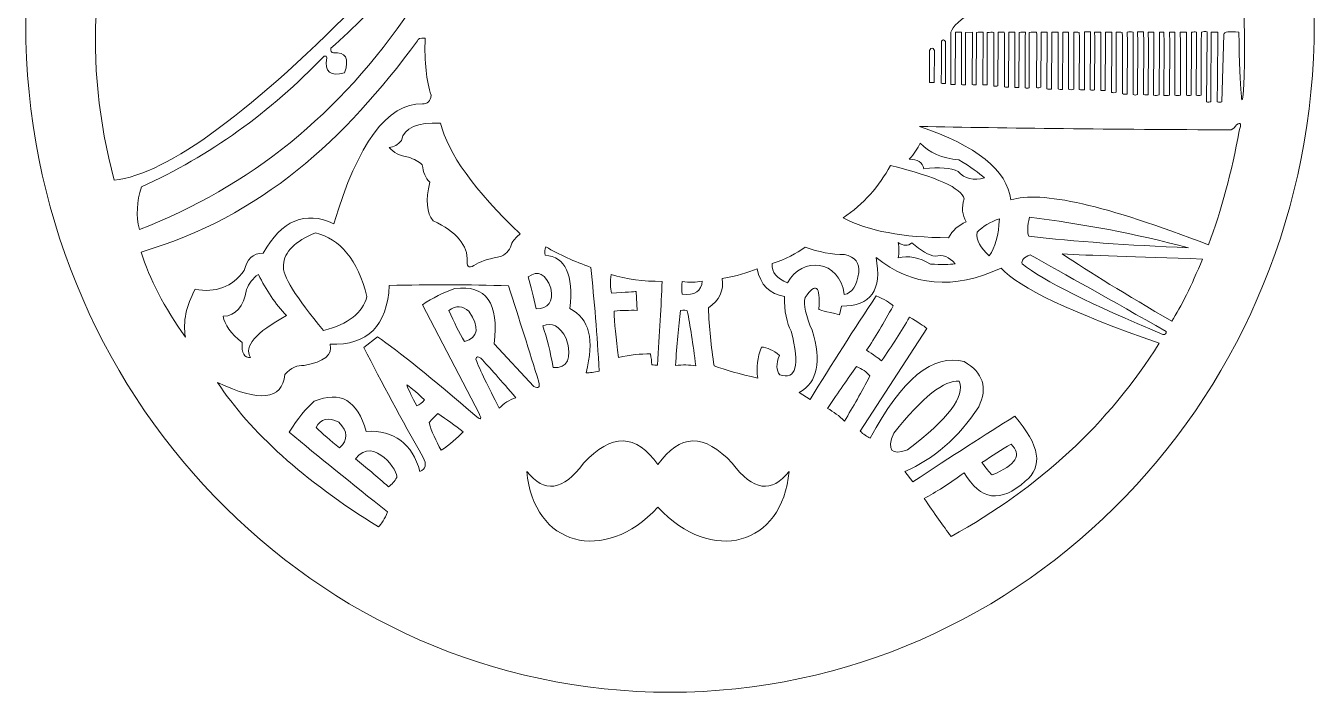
# Model space of a CAD drawing. Header units: centimetres. Extents: x 18.1 to 43.6, y -11.8 to 14.7.
# Drawn here: x 18.1 to 43.62, y -11.81 to 1.4 of the extents above; entities that cross this region are included whole.
import ezdxf

# ---------------------------------------------------------------- set-up
doc = ezdxf.new("R2010")
doc.units = ezdxf.units.CM
doc.header["$MEASUREMENT"] = 0
doc.layers.add('Layer 1', color=7, linetype='Continuous')

msp = doc.modelspace()

# ---------------------------------------------------------------- linework, layer by layer
at = {"layer": 'Layer 1', "color": 250, "lineweight": 20}
msp.add_ellipse((30.85846, 1.4375), major_axis=(0, 13.24924), ratio=0.96330733, dxfattribs=at)
for points, knots in [([(34.29338, 12.22067), (39.86558, 10.11074), (42.50777, 6.07604), (42.21995, 0.11659), (42.21995, 0.11659), (42.18673, -0.34238), (42.15549, 0.04145), (42.12622, 1.26808), (42.12622, 1.26808), (41.93721, 1.29192), (41.83769, 1.27717), (41.82765, 1.22383), (41.82765, 1.22383), (41.82765, 1.22383), (41.79083, -0.11177), (41.79083, -0.11177), (41.79083, -0.11177), (41.76253, -0.12091), (41.73218, -0.12061), (41.69977, -0.11088), (41.69977, -0.11088), (41.69954, -0.10867), (41.70393, 0.3113), (41.71292, 1.14903), (41.71292, 1.14903), (41.71292, 1.14903), (41.71292, 1.14916), (41.71292, 1.14916), (41.71292, 1.14916), (41.71292, 1.14916), (41.71383, 1.27114), (41.71383, 1.27114), (41.71383, 1.27114), (41.68036, 1.27341), (41.63461, 1.27341), (41.57659, 1.27114), (41.57659, 1.27114), (41.57659, 1.27114), (41.57762, 1.17786), (41.57762, 1.17786), (41.57762, 1.17786), (41.57533, 0.27492), (41.57422, -0.15355), (41.57427, -0.10753), (41.57427, -0.10753), (41.54775, -0.11768), (41.51833, -0.1188), (41.486, -0.11088), (41.486, -0.11088), (41.486, -0.11088), (41.50273, 1.20464), (41.50273, 1.20464), (41.50273, 1.20464), (41.50273, 1.20464), (41.50042, 1.27699), (41.50042, 1.27699), (41.50042, 1.27699), (41.46345, 1.28306), (41.42495, 1.28138), (41.38494, 1.27197), (41.38494, 1.27197), (41.38494, 1.27197), (41.38395, 1.05795), (41.38395, 1.05795), (41.38395, 1.05795), (41.38395, 1.05795), (41.3806, 0.02027), (41.3806, 0.02027), (41.3806, 0.02027), (41.34824, 0.01196), (41.31574, 0.01168), (41.2831, 0.01942), (41.2831, 0.01942), (41.2831, 0.01942), (41.28645, 1.0571), (41.28645, 1.0571), (41.28645, 1.0571), (41.28645, 1.0571), (41.28618, 1.27197), (41.28618, 1.27197), (41.28618, 1.27197), (41.26048, 1.27739), (41.22812, 1.27627), (41.18911, 1.26862), (41.18911, 1.26862), (41.18911, 1.26862), (41.18949, 1.05667), (41.18949, 1.05667), (41.18949, 1.05667), (41.18949, 1.05667), (41.18614, 0.01899), (41.18614, 0.01899), (41.18614, 0.01899), (41.1521, 0.01196), (41.11984, 0.0121), (41.08935, 0.01941), (41.08935, 0.01941), (41.08935, 0.01941), (41.0927, 1.0571), (41.0927, 1.0571), (41.0927, 1.0571), (41.0927, 1.0571), (41.09035, 1.26695), (41.09035, 1.26695), (41.09035, 1.26695), (41.05133, 1.27036), (41.01005, 1.27147), (40.9665, 1.2703), (40.9665, 1.2703), (40.9665, 1.2703), (40.97398, 1.06212), (40.97398, 1.06212), (40.97398, 1.06212), (40.97398, 1.06212), (40.97063, 0.02444), (40.97063, 0.02444), (40.97063, 0.02444), (40.93415, 0.01114), (40.89703, 0.00919), (40.85929, 0.01858), (40.85929, 0.01858), (40.85929, 0.01858), (40.86264, 1.05627), (40.86264, 1.05627), (40.86264, 1.05627), (40.86264, 1.05627), (40.85938, 1.27197), (40.85938, 1.27197), (40.85938, 1.27197), (40.82923, 1.27295), (40.79464, 1.27183), (40.75562, 1.26862), (40.75562, 1.26862), (40.75562, 1.26862), (40.75808, 1.05711), (40.75808, 1.05711), (40.75808, 1.05711), (40.75808, 1.05711), (40.75473, 0.01942), (40.75473, 0.01942), (40.75473, 0.01942), (40.71631, 0.01033), (40.67921, 0.00977), (40.64342, 0.01775), (40.64342, 0.01775), (40.64342, 0.01775), (40.64677, 1.05544), (40.64677, 1.05544), (40.64677, 1.05544), (40.64677, 1.05544), (40.64348, 1.26862), (40.64348, 1.26862), (40.64348, 1.26862), (40.61668, 1.27136), (40.58655, 1.2708), (40.5531, 1.26695), (40.5531, 1.26695), (40.5531, 1.26695), (40.55468, 1.06379), (40.55468, 1.06379), (40.55468, 1.06379), (40.55468, 1.06379), (40.55133, 0.02611), (40.55133, 0.02611), (40.55133, 0.02611), (40.5143, 0.01423), (40.4769, 0.012), (40.43915, 0.01942), (40.43915, 0.01942), (40.43915, 0.01942), (40.44249, 1.0571), (40.44249, 1.0571), (40.44249, 1.0571), (40.44249, 1.0571), (40.44263, 1.26946), (40.44263, 1.26946), (40.44263, 1.26946), (40.41083, 1.27307), (40.37456, 1.27279), (40.33384, 1.26862), (40.33384, 1.26862), (40.33384, 1.26862), (40.33713, 1.06799), (40.33713, 1.06799), (40.33713, 1.06799), (40.33713, 1.06799), (40.33378, 0.0303), (40.33378, 0.0303), (40.33378, 0.0303), (40.30308, 0.02454), (40.27239, 0.0251), (40.2417, 0.03198), (40.2417, 0.03198), (40.2417, 0.03198), (40.24504, 1.06966), (40.24504, 1.06966), (40.24504, 1.06966), (40.24504, 1.06966), (40.24136, 1.27365), (40.24136, 1.27365), (40.24136, 1.27365), (40.24136, 1.27365), (40.12253, 1.27365), (40.12253, 1.27365), (40.12253, 1.27365), (40.12253, 1.27365), (40.12375, 1.07217), (40.12375, 1.07217), (40.12375, 1.07217), (40.12375, 1.07217), (40.1204, 0.03448), (40.1204, 0.03448), (40.1204, 0.03448), (40.08698, 0.01911), (40.05738, 0.02023), (40.03161, 0.03784), (40.03161, 0.03784), (40.03161, 0.03784), (40.03496, 1.07552), (40.03496, 1.07552), (40.03496, 1.07552), (40.03496, 1.07552), (40.0313, 1.26947), (40.0313, 1.26947), (40.0313, 1.26947), (39.99618, 1.27617), (39.95796, 1.27617), (39.91666, 1.26947), (39.91666, 1.26947), (39.91666, 1.26947), (39.92036, 1.07886), (39.92036, 1.07886), (39.92036, 1.07886), (39.92036, 1.07886), (39.91701, 0.04118), (39.91701, 0.04118), (39.91701, 0.04118), (39.87652, 0.03615), (39.84433, 0.0396), (39.82043, 0.05152), (39.82043, 0.05152), (39.82043, 0.05152), (39.82043, 1.18963), (39.82043, 1.18963), (39.82043, 1.18963), (39.82043, 1.18963), (39.81957, 1.26654), (39.81957, 1.26654), (39.81957, 1.26654), (39.77894, 1.27263), (39.73933, 1.27431), (39.70074, 1.27156), (39.70074, 1.27156), (39.70074, 1.27156), (39.69819, 1.11653), (39.69819, 1.11653), (39.69819, 1.11653), (39.69819, 1.11653), (39.69484, 0.07884), (39.69484, 0.07884), (39.69484, 0.07884), (39.66977, 0.06956), (39.64034, 0.06817), (39.60655, 0.07465), (39.60655, 0.07465), (39.60655, 0.07465), (39.6099, 1.11234), (39.6099, 1.11234), (39.6099, 1.11234), (39.6099, 1.11234), (39.61035, 1.26822), (39.61035, 1.26822), (39.61035, 1.26822), (39.56181, 1.27046), (39.51969, 1.27046), (39.48399, 1.26822), (39.48399, 1.26822), (39.48371, 1.25204), (39.48425, 1.21375), (39.48561, 1.15335), (39.48561, 1.15335), (39.48561, 1.15335), (39.48227, 0.11567), (39.48227, 0.11567), (39.48227, 0.11567), (39.45188, 0.11121), (39.42163, 0.11163), (39.3915, 0.11692), (39.3915, 0.11692), (39.3915, 0.11692), (39.39485, 1.1546), (39.39485, 1.1546), (39.39485, 1.1546), (39.39485, 1.1546), (39.39109, 1.26989), (39.39109, 1.26989), (39.39109, 1.26989), (39.34982, 1.27295), (39.30937, 1.27323), (39.26975, 1.27073), (39.26975, 1.27073), (39.26975, 1.27073), (39.27287, 1.16234), (39.27287, 1.16234), (39.27287, 1.16234), (39.27287, 1.16234), (39.26953, 0.12466), (39.26953, 0.12466), (39.26953, 0.12466), (39.24109, 0.11721), (39.21314, 0.11728), (39.18567, 0.12487), (39.18567, 0.12487), (39.18567, 0.12487), (39.18902, 1.16256), (39.18902, 1.16256), (39.18902, 1.16256), (39.18902, 1.16256), (39.1869, 1.27575), (39.1869, 1.27575), (39.1869, 1.27575), (39.15229, 1.27652), (39.11436, 1.27568), (39.07309, 1.27324), (39.07309, 1.27324), (39.07309, 1.27324), (39.07185, 1.16758), (39.07185, 1.16758), (39.07185, 1.16758), (39.07185, 1.16758), (39.06851, 0.12989), (39.06851, 0.12989), (39.06851, 0.12989), (39.03167, 0.12459), (38.99789, 0.12602), (38.96717, 0.13417), (38.96717, 0.13417), (38.96717, 0.13417), (38.97052, 1.17186), (38.97052, 1.17186), (38.97052, 1.17186), (38.97052, 1.17186), (38.96764, 1.26613), (38.96764, 1.26613), (38.96764, 1.26613), (38.92695, 1.27012), (38.89125, 1.27152), (38.86052, 1.27031), (38.86052, 1.27031), (38.86052, 1.27031), (38.86127, 1.17594), (38.86127, 1.17594), (38.86127, 1.17594), (38.86127, 1.17594), (38.85792, 0.13825), (38.85792, 0.13825), (38.85792, 0.13825), (38.82421, 0.12422), (38.7892, 0.12478), (38.75289, 0.13993), (38.75289, 0.13993), (38.75289, 0.13993), (38.75624, 1.17762), (38.75624, 1.17762), (38.75624, 1.17762), (38.75624, 1.17762), (38.75592, 1.27115), (38.75592, 1.27115), (38.75592, 1.27115), (38.7163, 1.27256), (38.67836, 1.27228), (38.64211, 1.27031), (38.64211, 1.27031), (38.64211, 1.27031), (38.64058, 1.17427), (38.64058, 1.17427), (38.64058, 1.17427), (38.64058, 1.17427), (38.63724, 0.13658), (38.63724, 0.13658), (38.63724, 0.13658), (38.59893, 0.13075), (38.5683, 0.13354), (38.54536, 0.14496), (38.54536, 0.14496), (38.54536, 0.14496), (38.54871, 1.18264), (38.54871, 1.18264), (38.54871, 1.18264), (38.54944, 1.20986), (38.54876, 1.23909), (38.54669, 1.27032), (38.54669, 1.27032), (38.51238, 1.27132), (38.47096, 1.27146), (38.42242, 1.27074), (38.42242, 1.27074), (38.41984, 1.24873), (38.41947, 1.21769), (38.4213, 1.17761), (38.4213, 1.17761), (38.4213, 1.17761), (38.41796, 0.13993), (38.41796, 0.13993), (38.41796, 0.13993), (38.38172, 0.13616), (38.35107, 0.13783), (38.32602, 0.14496), (38.32602, 0.14496), (38.32602, 0.14496), (38.32936, 1.18264), (38.32936, 1.18264), (38.32936, 1.18264), (38.33022, 1.21069), (38.33013, 1.23894), (38.32911, 1.26739), (38.32911, 1.26739), (38.29344, 1.27247), (38.25384, 1.27303), (38.21027, 1.26906), (38.21027, 1.26906), (38.20903, 1.254), (38.20917, 1.23635), (38.2107, 1.21612), (38.2107, 1.21612), (38.2107, 1.21612), (38.20735, 0.17843), (38.20735, 0.17843), (38.20735, 0.17843), (38.17764, 0.1671), (38.14755, 0.16442), (38.11709, 0.17041), (38.11709, 0.17041), (38.11709, 0.17041), (38.12378, 1.23487), (38.12378, 1.23487), (38.12378, 1.23487), (38.12279, 1.24818), (38.12205, 1.25957), (38.12155, 1.26906), (38.12155, 1.26906), (38.07746, 1.27205), (38.02753, 1.27121), (37.97176, 1.26655), (37.97176, 1.26655), (37.97092, 1.24867), (37.9719, 1.22767), (37.97468, 1.20358), (37.97468, 1.20358), (37.97468, 1.20358), (37.97134, 0.16589), (37.97134, 0.16589), (37.97134, 0.16589), (37.94467, 0.16054), (37.91873, 0.1597), (37.8935, 0.16338), (37.8935, 0.16338), (37.8935, 0.16338), (37.89685, 1.20107), (37.89685, 1.20107), (37.89685, 1.20107), (37.90002, 1.22347), (37.90184, 1.24558), (37.90229, 1.26739), (37.90229, 1.26739), (37.861, 1.26878), (37.81804, 1.2685), (37.77341, 1.26655), (37.77341, 1.26655), (37.77403, 1.25261), (37.7747, 1.23399), (37.77544, 1.21069), (37.77544, 1.21069), (37.77544, 1.21069), (37.77209, 0.173), (37.77209, 0.173), (37.77209, 0.173), (37.74373, 0.17056), (37.71614, 0.1707), (37.68932, 0.17342), (37.68932, 0.17342), (37.68932, 0.17342), (37.69266, 1.21111), (37.69266, 1.21111), (37.69266, 1.21111), (37.6934, 1.23654), (37.69158, 1.25586), (37.68721, 1.26906), (37.68721, 1.26906), (37.65039, 1.27018), (37.61133, 1.27018), (37.57005, 1.26906), (37.57005, 1.26906), (37.57027, 1.25567), (37.57, 1.23858), (37.56924, 1.2178), (37.56924, 1.2178), (37.56924, 1.2178), (37.56589, 0.18011), (37.56589, 0.18011), (37.56589, 0.18011), (37.53963, 0.17729), (37.51272, 0.17841), (37.48513, 0.18347), (37.48513, 0.18347), (37.48513, 0.18347), (37.48847, 1.22115), (37.48847, 1.22115), (37.48847, 1.22115), (37.48881, 1.23727), (37.48559, 1.25296), (37.47882, 1.26823), (37.47882, 1.26823), (37.4459, 1.26958), (37.40601, 1.2693), (37.35915, 1.26739), (37.35915, 1.26739), (37.35915, 1.26739), (37.35796, 1.24082), (37.35796, 1.24082), (37.35796, 1.24082), (37.35796, 1.24082), (37.35461, 0.20313), (37.35461, 0.20313), (37.35461, 0.20313), (37.3277, 0.19565), (37.2998, 0.19468), (37.27089, 0.2002), (37.27089, 0.2002), (37.27089, 0.2002), (37.27424, 1.23789), (37.27424, 1.23789), (37.27424, 1.23789), (37.27424, 1.23789), (37.27463, 1.26404), (37.27463, 1.26404), (37.27463, 1.26404), (37.23782, 1.26871), (37.19373, 1.2685), (37.14237, 1.26341), (37.14237, 1.26341), (37.14237, 1.26341), (37.13902, 0.22572), (37.13902, 0.22572), (37.13902, 0.22572), (37.11117, 0.22455), (37.08372, 0.22566), (37.05669, 0.22907), (37.05669, 0.22907), (37.05669, 0.22907), (37.06004, 1.26675), (37.06004, 1.26675), (37.06004, 1.26675), (37.01899, 1.26996), (36.97574, 1.26982), (36.93028, 1.26634), (36.93028, 1.26634), (36.93028, 1.26634), (36.92693, 0.22865), (36.92693, 0.22865), (36.92693, 0.22865), (36.89874, 0.22649), (36.87168, 0.22746), (36.84575, 0.23158), (36.84575, 0.23158), (36.84575, 0.23158), (36.84909, 1.26927), (36.84909, 1.26927), (36.84909, 1.26927), (36.84909, 1.26927), (36.71523, 1.26467), (36.71523, 1.26467), (36.71523, 1.26467), (36.71523, 1.26467), (36.71189, 0.22924), (36.71189, 0.22924), (36.71189, 0.22924), (36.69016, 0.22723), (36.66392, 0.22731), (36.63316, 0.22949), (36.63316, 0.22949), (36.63316, 0.22949), (36.6365, 1.26718), (36.6365, 1.26718), (36.6365, 1.26718), (36.6365, 1.26718), (36.51439, 1.27136), (36.51439, 1.27136), (36.51439, 1.27136), (36.51439, 1.27136), (36.51104, 0.23368), (36.51104, 0.23368), (36.51104, 0.23368), (36.48545, 0.22966), (36.45645, 0.2291), (36.42401, 0.23201), (36.42401, 0.23201), (36.42401, 0.23201), (36.42402, 1.2697), (36.42402, 1.2697), (36.42402, 1.2697), (36.47579, 1.48137), (37.07553, 1.86632), (38.22323, 2.42456), (38.22323, 2.42456), (38.31432, 2.59984), (38.46495, 2.75661), (38.67512, 2.89487), (38.67512, 2.89487), (39.02844, 2.78956), (39.294, 2.78287), (39.4718, 2.87479), (39.4718, 2.87479), (39.7541, 2.19249), (40.25174, 2.09876), (40.96473, 2.59361), (40.96473, 2.59361), (41.24172, 2.78427), (41.19151, 3.73604), (40.81409, 5.44893), (40.81409, 5.44893), (40.57122, 5.88458), (39.45505, 5.04643), (39.40485, 4.88991), (39.40485, 4.88991), (39.45048, 4.36156), (38.51852, 3.60462), (37.87175, 4.34765), (37.87175, 4.34765), (37.80303, 4.53152), (37.39688, 4.68996), (36.65331, 4.82298), (36.65331, 4.82298), (36.19742, 4.82823), (36.02782, 4.97328), (36.1445, 5.25813), (36.1445, 5.25813), (36.34219, 5.40658), (36.456, 5.56948), (36.48594, 5.74685), (36.48594, 5.74685), (36.50941, 5.91967), (36.08095, 6.04464), (35.20055, 6.12175), (35.20055, 6.12175), (35.05895, 6.09686), (35.1616, 5.84469), (35.5085, 5.36525), (35.5085, 5.36525), (35.69842, 4.93466), (35.3012, 4.83424), (34.31684, 5.06399), (34.31684, 5.06399), (34.22864, 5.15971), (34.1059, 5.26236), (33.94863, 5.37194), (33.94863, 5.37194), (33.92876, 5.53706), (33.93099, 5.75352), (33.95532, 6.02134), (33.95532, 6.02134), (33.94894, 6.19921), (34.03597, 6.24049), (34.21642, 6.1452), (34.21642, 6.1452), (34.34316, 6.13889), (34.36325, 6.40668), (34.27667, 6.94856), (34.27667, 6.94856), (34.26906, 7.21897), (34.45651, 7.44659), (34.83902, 7.63143), (34.83902, 7.63143), (34.97246, 7.77293), (34.86311, 8.12775), (34.51098, 8.69589), (34.51098, 8.69589), (34.41714, 8.87615), (34.41268, 9.0212), (34.49759, 9.13105), (34.49759, 9.13105), (34.68532, 9.11238), (34.74335, 9.16148), (34.67165, 9.27834), (34.67165, 9.27834), (34.50463, 10.18209), (34.36515, 10.76564), (34.25322, 11.02901), (34.25322, 11.02901), (34.20418, 11.13815), (34.17294, 11.25196), (34.15949, 11.37044), (34.15949, 11.37044), (34.39436, 11.68239), (34.43899, 11.9658), (34.29338, 12.22067)], [0, 0, 0, 0, 0.00571429, 0.00571429, 0.00571429, 0.00571429, 0.01142857, 0.01142857, 0.01142857, 0.01142857, 0.01714286, 0.01714286, 0.01714286, 0.01714286, 0.02285714, 0.02285714, 0.02285714, 0.02285714, 0.02857143, 0.02857143, 0.02857143, 0.02857143, 0.03428571, 0.03428571, 0.03428571, 0.03428571, 0.04, 0.04, 0.04, 0.04, 0.04571429, 0.04571429, 0.04571429, 0.04571429, 0.05142857, 0.05142857, 0.05142857, 0.05142857, 0.05714286, 0.05714286, 0.05714286, 0.05714286, 0.06285714, 0.06285714, 0.06285714, 0.06285714, 0.06857143, 0.06857143, 0.06857143, 0.06857143, 0.07428571, 0.07428571, 0.07428571, 0.07428571, 0.08, 0.08, 0.08, 0.08, 0.08571429, 0.08571429, 0.08571429, 0.08571429, 0.09142857, 0.09142857, 0.09142857, 0.09142857, 0.09714286, 0.09714286, 0.09714286, 0.09714286, 0.10285714, 0.10285714, 0.10285714, 0.10285714, 0.10857143, 0.10857143, 0.10857143, 0.10857143, 0.11428571, 0.11428571, 0.11428571, 0.11428571, 0.12, 0.12, 0.12, 0.12, 0.12571429, 0.12571429, 0.12571429, 0.12571429, 0.13142857, 0.13142857, 0.13142857, 0.13142857, 0.13714286, 0.13714286, 0.13714286, 0.13714286, 0.14285714, 0.14285714, 0.14285714, 0.14285714, 0.14857143, 0.14857143, 0.14857143, 0.14857143, 0.15428571, 0.15428571, 0.15428571, 0.15428571, 0.16, 0.16, 0.16, 0.16, 0.16571429, 0.16571429, 0.16571429, 0.16571429, 0.17142857, 0.17142857, 0.17142857, 0.17142857, 0.17714286, 0.17714286, 0.17714286, 0.17714286, 0.18285714, 0.18285714, 0.18285714, 0.18285714, 0.18857143, 0.18857143, 0.18857143, 0.18857143, 0.19428571, 0.19428571, 0.19428571, 0.19428571, 0.2, 0.2, 0.2, 0.2, 0.20571429, 0.20571429, 0.20571429, 0.20571429, 0.21142857, 0.21142857, 0.21142857, 0.21142857, 0.21714286, 0.21714286, 0.21714286, 0.21714286, 0.22285714, 0.22285714, 0.22285714, 0.22285714, 0.22857143, 0.22857143, 0.22857143, 0.22857143, 0.23428571, 0.23428571, 0.23428571, 0.23428571, 0.24, 0.24, 0.24, 0.24, 0.24571429, 0.24571429, 0.24571429, 0.24571429, 0.25142857, 0.25142857, 0.25142857, 0.25142857, 0.25714286, 0.25714286, 0.25714286, 0.25714286, 0.26285714, 0.26285714, 0.26285714, 0.26285714, 0.26857143, 0.26857143, 0.26857143, 0.26857143, 0.27428571, 0.27428571, 0.27428571, 0.27428571, 0.28, 0.28, 0.28, 0.28, 0.28571429, 0.28571429, 0.28571429, 0.28571429, 0.29142857, 0.29142857, 0.29142857, 0.29142857, 0.29714286, 0.29714286, 0.29714286, 0.29714286, 0.30285714, 0.30285714, 0.30285714, 0.30285714, 0.30857143, 0.30857143, 0.30857143, 0.30857143, 0.31428571, 0.31428571, 0.31428571, 0.31428571, 0.32, 0.32, 0.32, 0.32, 0.32571429, 0.32571429, 0.32571429, 0.32571429, 0.33142857, 0.33142857, 0.33142857, 0.33142857, 0.33714286, 0.33714286, 0.33714286, 0.33714286, 0.34285714, 0.34285714, 0.34285714, 0.34285714, 0.34857143, 0.34857143, 0.34857143, 0.34857143, 0.35428571, 0.35428571, 0.35428571, 0.35428571, 0.36, 0.36, 0.36, 0.36, 0.36571429, 0.36571429, 0.36571429, 0.36571429, 0.37142857, 0.37142857, 0.37142857, 0.37142857, 0.37714286, 0.37714286, 0.37714286, 0.37714286, 0.38285714, 0.38285714, 0.38285714, 0.38285714, 0.38857143, 0.38857143, 0.38857143, 0.38857143, 0.39428571, 0.39428571, 0.39428571, 0.39428571, 0.4, 0.4, 0.4, 0.4, 0.40571429, 0.40571429, 0.40571429, 0.40571429, 0.41142857, 0.41142857, 0.41142857, 0.41142857, 0.41714286, 0.41714286, 0.41714286, 0.41714286, 0.42285714, 0.42285714, 0.42285714, 0.42285714, 0.42857143, 0.42857143, 0.42857143, 0.42857143, 0.43428571, 0.43428571, 0.43428571, 0.43428571, 0.44, 0.44, 0.44, 0.44, 0.44571429, 0.44571429, 0.44571429, 0.44571429, 0.45142857, 0.45142857, 0.45142857, 0.45142857, 0.45714286, 0.45714286, 0.45714286, 0.45714286, 0.46285714, 0.46285714, 0.46285714, 0.46285714, 0.46857143, 0.46857143, 0.46857143, 0.46857143, 0.47428571, 0.47428571, 0.47428571, 0.47428571, 0.48, 0.48, 0.48, 0.48, 0.48571429, 0.48571429, 0.48571429, 0.48571429, 0.49142857, 0.49142857, 0.49142857, 0.49142857, 0.49714286, 0.49714286, 0.49714286, 0.49714286, 0.50285714, 0.50285714, 0.50285714, 0.50285714, 0.50857143, 0.50857143, 0.50857143, 0.50857143, 0.51428571, 0.51428571, 0.51428571, 0.51428571, 0.52, 0.52, 0.52, 0.52, 0.52571429, 0.52571429, 0.52571429, 0.52571429, 0.53142857, 0.53142857, 0.53142857, 0.53142857, 0.53714286, 0.53714286, 0.53714286, 0.53714286, 0.54285714, 0.54285714, 0.54285714, 0.54285714, 0.54857143, 0.54857143, 0.54857143, 0.54857143, 0.55428571, 0.55428571, 0.55428571, 0.55428571, 0.56, 0.56, 0.56, 0.56, 0.56571429, 0.56571429, 0.56571429, 0.56571429, 0.57142857, 0.57142857, 0.57142857, 0.57142857, 0.57714286, 0.57714286, 0.57714286, 0.57714286, 0.58285714, 0.58285714, 0.58285714, 0.58285714, 0.58857143, 0.58857143, 0.58857143, 0.58857143, 0.59428571, 0.59428571, 0.59428571, 0.59428571, 0.6, 0.6, 0.6, 0.6, 0.60571429, 0.60571429, 0.60571429, 0.60571429, 0.61142857, 0.61142857, 0.61142857, 0.61142857, 0.61714286, 0.61714286, 0.61714286, 0.61714286, 0.62285714, 0.62285714, 0.62285714, 0.62285714, 0.62857143, 0.62857143, 0.62857143, 0.62857143, 0.63428571, 0.63428571, 0.63428571, 0.63428571, 0.64, 0.64, 0.64, 0.64, 0.64571429, 0.64571429, 0.64571429, 0.64571429, 0.65142857, 0.65142857, 0.65142857, 0.65142857, 0.65714286, 0.65714286, 0.65714286, 0.65714286, 0.66285714, 0.66285714, 0.66285714, 0.66285714, 0.66857143, 0.66857143, 0.66857143, 0.66857143, 0.67428571, 0.67428571, 0.67428571, 0.67428571, 0.68, 0.68, 0.68, 0.68, 0.68571429, 0.68571429, 0.68571429, 0.68571429, 0.69142857, 0.69142857, 0.69142857, 0.69142857, 0.69714286, 0.69714286, 0.69714286, 0.69714286, 0.70285714, 0.70285714, 0.70285714, 0.70285714, 0.70857143, 0.70857143, 0.70857143, 0.70857143, 0.71428571, 0.71428571, 0.71428571, 0.71428571, 0.72, 0.72, 0.72, 0.72, 0.72571429, 0.72571429, 0.72571429, 0.72571429, 0.73142857, 0.73142857, 0.73142857, 0.73142857, 0.73714286, 0.73714286, 0.73714286, 0.73714286, 0.74285714, 0.74285714, 0.74285714, 0.74285714, 0.74857143, 0.74857143, 0.74857143, 0.74857143, 0.75428571, 0.75428571, 0.75428571, 0.75428571, 0.76, 0.76, 0.76, 0.76, 0.76571429, 0.76571429, 0.76571429, 0.76571429, 0.77142857, 0.77142857, 0.77142857, 0.77142857, 0.77714286, 0.77714286, 0.77714286, 0.77714286, 0.78285714, 0.78285714, 0.78285714, 0.78285714, 0.78857143, 0.78857143, 0.78857143, 0.78857143, 0.79428571, 0.79428571, 0.79428571, 0.79428571, 0.8, 0.8, 0.8, 0.8, 0.80571429, 0.80571429, 0.80571429, 0.80571429, 0.81142857, 0.81142857, 0.81142857, 0.81142857, 0.81714286, 0.81714286, 0.81714286, 0.81714286, 0.82285714, 0.82285714, 0.82285714, 0.82285714, 0.82857143, 0.82857143, 0.82857143, 0.82857143, 0.83428571, 0.83428571, 0.83428571, 0.83428571, 0.84, 0.84, 0.84, 0.84, 0.84571429, 0.84571429, 0.84571429, 0.84571429, 0.85142857, 0.85142857, 0.85142857, 0.85142857, 0.85714286, 0.85714286, 0.85714286, 0.85714286, 0.86285714, 0.86285714, 0.86285714, 0.86285714, 0.86857143, 0.86857143, 0.86857143, 0.86857143, 0.87428571, 0.87428571, 0.87428571, 0.87428571, 0.88, 0.88, 0.88, 0.88, 0.88571429, 0.88571429, 0.88571429, 0.88571429, 0.89142857, 0.89142857, 0.89142857, 0.89142857, 0.89714286, 0.89714286, 0.89714286, 0.89714286, 0.90285714, 0.90285714, 0.90285714, 0.90285714, 0.90857143, 0.90857143, 0.90857143, 0.90857143, 0.91428571, 0.91428571, 0.91428571, 0.91428571, 0.92, 0.92, 0.92, 0.92, 0.92571429, 0.92571429, 0.92571429, 0.92571429, 0.93142857, 0.93142857, 0.93142857, 0.93142857, 0.93714286, 0.93714286, 0.93714286, 0.93714286, 0.94285714, 0.94285714, 0.94285714, 0.94285714, 0.94857143, 0.94857143, 0.94857143, 0.94857143, 0.95428571, 0.95428571, 0.95428571, 0.95428571, 0.96, 0.96, 0.96, 0.96, 0.96571429, 0.96571429, 0.96571429, 0.96571429, 0.97142857, 0.97142857, 0.97142857, 0.97142857, 0.97714286, 0.97714286, 0.97714286, 0.97714286, 0.98285714, 0.98285714, 0.98285714, 0.98285714, 0.98857143, 0.98857143, 0.98857143, 0.98857143, 1, 1, 1, 1]), ([(24.62352, 2.31705), (24.62352, 2.31705), (24.88127, 2.04257), (24.88127, 2.04257), (24.88127, 2.04257), (22.59456, -0.30063), (20.91641, -1.53692), (19.84682, -1.66632), (19.84682, -1.66632), (19.22437, 0.6628), (19.38505, 2.97471), (20.32885, 5.26943), (20.32885, 5.26943), (21.00842, 4.35852), (21.9044, 3.46589), (23.01678, 2.59154), (23.01678, 2.59154), (23.45526, 2.0816), (23.99084, 1.9901), (24.62352, 2.31705)], [0, 0, 0, 0, 0.16666667, 0.16666667, 0.16666667, 0.16666667, 0.33333333, 0.33333333, 0.33333333, 0.33333333, 0.5, 0.5, 0.5, 0.5, 0.66666667, 0.66666667, 0.66666667, 0.66666667, 1, 1, 1, 1]), ([(26.03025, 2.1271), (26.03025, 2.1271), (25.7156, 1.71203), (25.7156, 1.71203), (25.7156, 1.71203), (24.3271, -0.34729), (22.53738, -1.79782), (20.34642, -2.63955), (20.34642, -2.63955), (20.28013, -2.37018), (20.29352, -2.089), (20.38659, -1.79602), (20.38659, -1.79602), (21.7347, -1.18376), (22.94142, -0.31958), (24.00677, 0.79651), (24.00677, 0.79651), (24.03832, 0.80154), (24.05618, 0.78927), (24.06033, 0.75969), (24.06033, 0.75969), (24.01025, 0.48347), (24.12741, 0.38528), (24.41181, 0.46513), (24.41181, 0.46513), (24.50784, 0.7515), (24.43364, 0.88261), (24.1892, 0.85845), (24.1892, 0.85845), (24.14698, 0.8613), (24.13136, 0.89254), (24.14234, 0.95218), (24.14234, 0.95218), (24.59815, 1.3579), (25.03666, 1.80199), (25.45785, 2.28443), (25.45785, 2.28443), (25.45382, 1.96721), (25.57879, 1.86568), (25.83276, 1.97982), (25.83276, 1.97982), (26.00492, 2.2414), (25.92124, 2.38199), (25.5817, 2.40159), (25.5817, 2.40159), (25.71506, 2.53824), (25.89359, 2.6342), (26.11729, 2.68946), (26.11729, 2.68946), (26.05605, 2.51355), (26.02704, 2.3261), (26.03025, 2.1271)], [0, 0, 0, 0, 0.07142857, 0.07142857, 0.07142857, 0.07142857, 0.14285714, 0.14285714, 0.14285714, 0.14285714, 0.21428571, 0.21428571, 0.21428571, 0.21428571, 0.28571429, 0.28571429, 0.28571429, 0.28571429, 0.35714286, 0.35714286, 0.35714286, 0.35714286, 0.42857143, 0.42857143, 0.42857143, 0.42857143, 0.5, 0.5, 0.5, 0.5, 0.57142857, 0.57142857, 0.57142857, 0.57142857, 0.64285714, 0.64285714, 0.64285714, 0.64285714, 0.71428571, 0.71428571, 0.71428571, 0.71428571, 0.78571429, 0.78571429, 0.78571429, 0.78571429, 0.85714286, 0.85714286, 0.85714286, 0.85714286, 1, 1, 1, 1]), ([(25.85285, 1.09612), (25.85919, 1.14195), (25.91052, 1.15981), (26.00683, 1.14968), (26.00683, 1.14968), (25.99217, 0.6769), (26.03234, 0.29977), (26.12734, 0.01827), (26.12734, 0.01827), (26.11132, -0.0987), (26.0533, -0.15449), (25.95328, -0.1491), (25.95328, -0.1491), (25.26015, -0.13622), (24.67548, -0.92844), (24.19926, -2.52573), (24.19926, -2.52573), (23.63055, -2.26286), (23.16415, -2.45701), (22.80006, -3.10817), (22.80006, -3.10817), (22.5942, -3.11225), (22.46923, -3.22829), (22.42515, -3.4563), (22.42515, -3.4563), (22.18037, -3.78089), (21.85568, -3.90362), (21.45106, -3.82451), (21.45106, -3.82451), (21.27216, -4.15367), (21.20744, -4.47056), (21.25692, -4.77517), (21.25692, -4.77517), (20.8383, -4.1814), (20.54596, -3.61904), (20.37991, -3.08809), (20.37991, -3.08809), (22.76564, -2.38817), (24.41932, -0.85617), (25.85285, 1.09612)], [0, 0, 0, 0, 0.09090909, 0.09090909, 0.09090909, 0.09090909, 0.18181818, 0.18181818, 0.18181818, 0.18181818, 0.27272727, 0.27272727, 0.27272727, 0.27272727, 0.36363636, 0.36363636, 0.36363636, 0.36363636, 0.45454545, 0.45454545, 0.45454545, 0.45454545, 0.54545455, 0.54545455, 0.54545455, 0.54545455, 0.63636364, 0.63636364, 0.63636364, 0.63636364, 0.72727273, 0.72727273, 0.72727273, 0.72727273, 0.81818182, 0.81818182, 0.81818182, 0.81818182, 1, 1, 1, 1]), ([(36.31369, 1.08536), (36.31369, 1.08536), (36.31704, 0.25186), (36.31704, 0.25186), (36.31704, 0.25186), (36.28495, 0.2482), (36.25705, 0.25043), (36.23336, 0.25855), (36.23336, 0.25855), (36.23329, 0.26079), (36.2344, 0.5375), (36.23671, 1.0887), (36.23671, 1.0887), (36.26139, 1.12549), (36.28706, 1.12438), (36.31369, 1.08536)], [0, 0, 0, 0, 0.2, 0.2, 0.2, 0.2, 0.4, 0.4, 0.4, 0.4, 0.6, 0.6, 0.6, 0.6, 1, 1, 1, 1]), ([(36.09779, 0.90794), (36.09779, 0.90794), (36.09444, 0.27529), (36.09444, 0.27529), (36.09444, 0.27529), (36.09444, 0.27529), (35.99904, 0.27362), (35.99904, 0.27362), (35.99904, 0.27362), (35.99904, 0.27362), (35.99904, 0.90794), (35.99904, 0.90794), (35.99904, 0.90794), (36.03442, 0.97044), (36.06734, 0.97044), (36.09779, 0.90794)], [0, 0, 0, 0, 0.2, 0.2, 0.2, 0.2, 0.4, 0.4, 0.4, 0.4, 0.6, 0.6, 0.6, 0.6, 1, 1, 1, 1]), ([(26.30976, -0.53404), (26.4611, -1.13351), (26.98776, -1.86547), (27.88972, -2.72992), (27.88972, -2.72992), (27.83211, -2.77193), (27.77744, -2.83163), (27.7257, -2.909), (27.7257, -2.909), (27.69684, -3.02877), (27.62766, -3.11635), (27.51816, -3.17177), (27.51816, -3.17177), (27.31361, -3.2093), (27.14625, -3.26063), (27.01606, -3.32575), (27.01606, -3.32575), (26.89478, -3.41821), (26.83675, -3.40036), (26.84199, -3.27219), (26.84199, -3.27219), (26.8568, -2.9546), (26.63141, -2.68681), (26.16582, -2.46882), (26.16582, -2.46882), (26.03532, -2.31354), (26.013, -2.05914), (26.09888, -1.70562), (26.09888, -1.70562), (26.01706, -1.62054), (25.96796, -1.5045), (25.95159, -1.3575), (25.95159, -1.3575), (25.88123, -1.29397), (25.78973, -1.24487), (25.67711, -1.21021), (25.67711, -1.21021), (25.50418, -1.17902), (25.37698, -1.1143), (25.29551, -1.01606), (25.29551, -1.01606), (25.38997, -1.00638), (25.47031, -0.95952), (25.53652, -0.87548), (25.53652, -0.87548), (25.59579, -0.62337), (25.85354, -0.50956), (26.30976, -0.53404)], [0, 0, 0, 0, 0.07692308, 0.07692308, 0.07692308, 0.07692308, 0.15384615, 0.15384615, 0.15384615, 0.15384615, 0.23076923, 0.23076923, 0.23076923, 0.23076923, 0.30769231, 0.30769231, 0.30769231, 0.30769231, 0.38461538, 0.38461538, 0.38461538, 0.38461538, 0.46153846, 0.46153846, 0.46153846, 0.46153846, 0.53846154, 0.53846154, 0.53846154, 0.53846154, 0.61538462, 0.61538462, 0.61538462, 0.61538462, 0.69230769, 0.69230769, 0.69230769, 0.69230769, 0.76923077, 0.76923077, 0.76923077, 0.76923077, 0.84615385, 0.84615385, 0.84615385, 0.84615385, 1, 1, 1, 1]), ([(35.80032, -0.5988), (37.54979, -0.63347), (39.60731, -0.65578), (41.97287, -0.66574), (41.97287, -0.66574), (42.02004, -0.64194), (42.05686, -0.60847), (42.08333, -0.56532), (42.08333, -0.56532), (42.16733, -0.5095), (42.18407, -0.54855), (42.13355, -0.68248), (42.13355, -0.68248), (41.98711, -1.50407), (41.78515, -2.25835), (41.52767, -2.9453), (41.52767, -2.9453), (39.50171, -2.15961), (38.19624, -1.86281), (37.61125, -2.0549), (37.61125, -2.0549), (37.53813, -1.46588), (36.93448, -0.98051), (35.80032, -0.5988)], [0, 0, 0, 0, 0.14285714, 0.14285714, 0.14285714, 0.14285714, 0.28571429, 0.28571429, 0.28571429, 0.28571429, 0.42857143, 0.42857143, 0.42857143, 0.42857143, 0.57142857, 0.57142857, 0.57142857, 0.57142857, 0.71428571, 0.71428571, 0.71428571, 0.71428571, 1, 1, 1, 1]), ([(35.81708, -0.92686), (35.98988, -1.12248), (36.24539, -1.23294), (36.58363, -1.25825), (36.58363, -1.25825), (36.81438, -1.40044), (36.98398, -1.52095), (37.09243, -1.61977), (37.09243, -1.61977), (36.8695, -1.68117), (36.69433, -1.63765), (36.56689, -1.48922), (36.56689, -1.48922), (36.42342, -1.41896), (36.1958, -1.40111), (35.88403, -1.43567), (35.88403, -1.43567), (35.85787, -1.30986), (35.76303, -1.24738), (35.5995, -1.24821), (35.5995, -1.24821), (35.69447, -1.14193), (35.767, -1.03482), (35.81708, -0.92686)], [0, 0, 0, 0, 0.14285714, 0.14285714, 0.14285714, 0.14285714, 0.28571429, 0.28571429, 0.28571429, 0.28571429, 0.42857143, 0.42857143, 0.42857143, 0.42857143, 0.57142857, 0.57142857, 0.57142857, 0.57142857, 0.71428571, 0.71428571, 0.71428571, 0.71428571, 1, 1, 1, 1]), ([(34.28733, -2.40977), (34.69263, -2.13672), (35.00505, -1.79082), (35.2246, -1.37208), (35.2246, -1.37208), (36.15004, -1.59976), (36.63653, -1.82069), (36.68405, -2.03486), (36.68405, -2.03486), (36.63399, -2.2033), (36.64738, -2.35505), (36.72422, -2.49011), (36.72422, -2.49011), (36.57231, -2.55497), (36.45627, -2.65985), (36.37609, -2.80476), (36.37609, -2.80476), (35.47446, -2.80145), (34.7782, -2.66979), (34.28733, -2.40977)], [0, 0, 0, 0, 0.16666667, 0.16666667, 0.16666667, 0.16666667, 0.33333333, 0.33333333, 0.33333333, 0.33333333, 0.5, 0.5, 0.5, 0.5, 0.66666667, 0.66666667, 0.66666667, 0.66666667, 1, 1, 1, 1]), ([(36.9418, -2.69428), (37.05663, -2.57971), (37.20391, -2.49044), (37.38365, -2.42649), (37.38365, -2.42649), (37.37005, -2.75449), (37.3031, -2.99996), (37.18281, -3.16291), (37.18281, -3.16291), (37.00359, -3.00689), (36.92325, -2.85068), (36.9418, -2.69428)], [0, 0, 0, 0, 0.25, 0.25, 0.25, 0.25, 0.5, 0.5, 0.5, 0.5, 1, 1, 1, 1]), ([(37.97948, -2.39972), (39.02177, -2.5245), (40.07284, -2.72534), (41.1327, -3.00224), (41.1327, -3.00224), (39.93067, -2.95472), (38.87513, -2.87885), (37.96609, -2.77462), (37.96609, -2.77462), (37.9353, -2.69458), (37.93976, -2.56961), (37.97948, -2.39972)], [0, 0, 0, 0, 0.25, 0.25, 0.25, 0.25, 0.5, 0.5, 0.5, 0.5, 1, 1, 1, 1]), ([(24.85365, -3.96844), (24.77399, -4.29095), (24.48807, -4.51551), (23.99589, -4.6421), (23.99589, -4.6421), (23.44343, -3.98507), (23.17787, -3.55214), (23.19922, -3.34332), (23.19922, -3.34332), (23.21723, -3.08342), (23.42839, -2.87226), (23.8327, -2.70983), (23.8327, -2.70983), (24.32662, -2.81971), (24.66693, -3.23924), (24.85365, -3.96844)], [0, 0, 0, 0, 0.2, 0.2, 0.2, 0.2, 0.4, 0.4, 0.4, 0.4, 0.6, 0.6, 0.6, 0.6, 1, 1, 1, 1]), ([(29.28805, -3.39183), (29.35954, -4.04717), (29.41533, -4.73227), (29.45542, -5.44711), (29.45542, -5.44711), (29.35903, -5.47096), (29.272, -5.48156), (29.19433, -5.47892), (29.19433, -5.47892), (29.37013, -4.83207), (29.26301, -4.40807), (28.87298, -4.20691), (28.87298, -4.20691), (28.95103, -3.53361), (28.78924, -3.18157), (28.38761, -3.15081), (28.38761, -3.15081), (28.3753, -3.09342), (28.37864, -3.03764), (28.39765, -2.98345), (28.39765, -2.98345), (28.6683, -3.13941), (28.9651, -3.27554), (29.28805, -3.39183)], [0, 0, 0, 0, 0.14285714, 0.14285714, 0.14285714, 0.14285714, 0.28571429, 0.28571429, 0.28571429, 0.28571429, 0.42857143, 0.42857143, 0.42857143, 0.42857143, 0.57142857, 0.57142857, 0.57142857, 0.57142857, 0.71428571, 0.71428571, 0.71428571, 0.71428571, 1, 1, 1, 1]), ([(32.88144, -3.3169), (33.14985, -3.22822), (33.36743, -3.11887), (33.53417, -2.98886), (33.53417, -2.98886), (33.80438, -3.08825), (34.06548, -3.13734), (34.31746, -3.13615), (34.31746, -3.13615), (34.52712, -3.18895), (34.62085, -3.30722), (34.59864, -3.49097), (34.59864, -3.49097), (34.56433, -3.75407), (34.46837, -3.90024), (34.31076, -3.92947), (34.31076, -3.92947), (34.21839, -3.2306), (33.47192, -3.16366), (33.18605, -3.6985), (33.18605, -3.6985), (32.97379, -3.6156), (32.87226, -3.4884), (32.88144, -3.3169)], [0, 0, 0, 0, 0.14285714, 0.14285714, 0.14285714, 0.14285714, 0.28571429, 0.28571429, 0.28571429, 0.28571429, 0.42857143, 0.42857143, 0.42857143, 0.42857143, 0.57142857, 0.57142857, 0.57142857, 0.57142857, 0.71428571, 0.71428571, 0.71428571, 0.71428571, 1, 1, 1, 1]), ([(35.38201, -2.89848), (35.48703, -2.97137), (35.57579, -2.97305), (35.6483, -2.90355), (35.6483, -2.90355), (35.83393, -3.06375), (35.98852, -3.15294), (36.11207, -3.17113), (36.11207, -3.17113), (36.25986, -3.13185), (36.392, -3.1813), (36.5085, -3.31949), (36.5085, -3.31949), (36.39489, -3.3352), (36.23228, -3.33783), (36.02067, -3.32738), (36.02067, -3.32738), (35.7915, -3.19406), (35.57796, -3.15221), (35.38007, -3.20183), (35.38007, -3.20183), (35.39555, -3.11011), (35.3962, -3.00899), (35.38201, -2.89848)], [0, 0, 0, 0, 0.14285714, 0.14285714, 0.14285714, 0.14285714, 0.28571429, 0.28571429, 0.28571429, 0.28571429, 0.42857143, 0.42857143, 0.42857143, 0.42857143, 0.57142857, 0.57142857, 0.57142857, 0.57142857, 0.71428571, 0.71428571, 0.71428571, 0.71428571, 1, 1, 1, 1]), ([(37.41711, -3.40725), (37.77448, -3.79748), (38.81886, -4.29289), (40.55024, -4.89348), (40.55024, -4.89348), (39.54789, -6.49129), (38.17324, -7.76775), (36.42629, -8.72287), (36.42629, -8.72287), (36.27271, -8.52269), (36.09531, -8.27164), (35.89407, -7.96972), (35.89407, -7.96972), (36.12376, -7.8506), (36.38709, -7.681), (36.68405, -7.46092), (36.68405, -7.46092), (37.00898, -8.01295), (37.4129, -8.06874), (37.89579, -7.62829), (37.89579, -7.62829), (38.25739, -7.34458), (38.18821, -6.91612), (37.68826, -6.34289), (37.68826, -6.34289), (37.11418, -6.70006), (36.44136, -7.13299), (35.66979, -7.64167), (35.66979, -7.64167), (35.66979, -7.64167), (35.50912, -7.43414), (35.50912, -7.43414), (35.50912, -7.43414), (36.0822, -7.19751), (36.57091, -6.77128), (36.97526, -6.15544), (36.97526, -6.15544), (37.15827, -5.77795), (37.06231, -5.47892), (36.68739, -5.25835), (36.68739, -5.25835), (36.06826, -5.09621), (35.44788, -5.60166), (34.82625, -6.7747), (34.82625, -6.7747), (34.7576, -6.74486), (34.69065, -6.69911), (34.62541, -6.63746), (34.62541, -6.63746), (34.62541, -6.63746), (35.94761, -4.60226), (35.94761, -4.60226), (35.94761, -4.60226), (35.88535, -4.55174), (35.77043, -4.47699), (35.60284, -4.37799), (35.60284, -4.37799), (35.44436, -4.65449), (35.25913, -4.94348), (35.04717, -5.24496), (35.04717, -5.24496), (34.98306, -5.18754), (34.88487, -5.11724), (34.7526, -5.03407), (34.7526, -5.03407), (34.9208, -4.78642), (35.09598, -4.49297), (35.27814, -4.15371), (35.27814, -4.15371), (35.21487, -4.09093), (35.10329, -4.02399), (34.9434, -3.95287), (34.9434, -3.95287), (34.50297, -4.62122), (34.0667, -5.30631), (33.63458, -6.00816), (33.63458, -6.00816), (33.63458, -6.00816), (33.42035, -5.87091), (33.42035, -5.87091), (33.42035, -5.87091), (33.7831, -5.66541), (33.8679, -5.2548), (33.67475, -4.63908), (33.67475, -4.63908), (33.54967, -4.34937), (33.50281, -4.13291), (33.53416, -3.98969), (33.53416, -3.98969), (33.74711, -3.67489), (33.83861, -3.75076), (33.80864, -4.21731), (33.80864, -4.21731), (33.80769, -4.23117), (33.94381, -4.26911), (34.21702, -4.33112), (34.21702, -4.33112), (34.21702, -4.33112), (34.25719, -4.15706), (34.25719, -4.15706), (34.25719, -4.15706), (34.8371, -4.16348), (35.06472, -3.84213), (34.94006, -3.19301), (34.94006, -3.19301), (35.65329, -3.76986), (36.47897, -3.84127), (37.41711, -3.40725)], [0, 0, 0, 0, 0.03571429, 0.03571429, 0.03571429, 0.03571429, 0.07142857, 0.07142857, 0.07142857, 0.07142857, 0.10714286, 0.10714286, 0.10714286, 0.10714286, 0.14285714, 0.14285714, 0.14285714, 0.14285714, 0.17857143, 0.17857143, 0.17857143, 0.17857143, 0.21428571, 0.21428571, 0.21428571, 0.21428571, 0.25, 0.25, 0.25, 0.25, 0.28571429, 0.28571429, 0.28571429, 0.28571429, 0.32142857, 0.32142857, 0.32142857, 0.32142857, 0.35714286, 0.35714286, 0.35714286, 0.35714286, 0.39285714, 0.39285714, 0.39285714, 0.39285714, 0.42857143, 0.42857143, 0.42857143, 0.42857143, 0.46428571, 0.46428571, 0.46428571, 0.46428571, 0.5, 0.5, 0.5, 0.5, 0.53571429, 0.53571429, 0.53571429, 0.53571429, 0.57142857, 0.57142857, 0.57142857, 0.57142857, 0.60714286, 0.60714286, 0.60714286, 0.60714286, 0.64285714, 0.64285714, 0.64285714, 0.64285714, 0.67857143, 0.67857143, 0.67857143, 0.67857143, 0.71428571, 0.71428571, 0.71428571, 0.71428571, 0.75, 0.75, 0.75, 0.75, 0.78571429, 0.78571429, 0.78571429, 0.78571429, 0.82142857, 0.82142857, 0.82142857, 0.82142857, 0.85714286, 0.85714286, 0.85714286, 0.85714286, 0.89285714, 0.89285714, 0.89285714, 0.89285714, 0.92857143, 0.92857143, 0.92857143, 0.92857143, 1, 1, 1, 1]), ([(37.99287, -3.14283), (38.68527, -3.53006), (39.58459, -4.03663), (40.69085, -4.66254), (40.69085, -4.66254), (40.69351, -4.70441), (40.67119, -4.72449), (40.62391, -4.72279), (40.62391, -4.72279), (39.19574, -4.12523), (38.26518, -3.65883), (37.8322, -3.32359), (37.8322, -3.32359), (37.81455, -3.25304), (37.8681, -3.19279), (37.99287, -3.14283)], [0, 0, 0, 0, 0.2, 0.2, 0.2, 0.2, 0.4, 0.4, 0.4, 0.4, 0.6, 0.6, 0.6, 0.6, 1, 1, 1, 1]), ([(38.62885, -3.12606), (39.1509, -3.1522), (40.077, -3.18567), (41.40717, -3.22648), (41.40717, -3.22648), (41.18853, -3.75778), (40.98546, -4.16839), (40.79795, -4.45831), (40.79795, -4.45831), (39.89007, -3.92848), (39.16703, -3.4844), (38.62885, -3.12606)], [0, 0, 0, 0, 0.25, 0.25, 0.25, 0.25, 0.5, 0.5, 0.5, 0.5, 1, 1, 1, 1]), ([(22.7038, -3.53077), (22.85781, -3.84355), (23.04303, -4.11581), (23.25947, -4.34753), (23.25947, -4.34753), (22.64606, -4.68228), (22.40952, -4.95899), (22.54983, -5.17768), (22.54983, -5.17768), (22.42311, -5.19122), (22.36732, -5.09303), (22.38246, -4.88311), (22.38246, -4.88311), (22.15864, -4.6982), (22.03367, -4.52413), (22.00755, -4.36092), (22.00755, -4.36092), (22.25334, -4.34984), (22.40732, -4.17354), (22.46949, -3.83204), (22.46949, -3.83204), (22.51162, -3.71278), (22.58973, -3.61236), (22.7038, -3.53077)], [0, 0, 0, 0, 0.14285714, 0.14285714, 0.14285714, 0.14285714, 0.28571429, 0.28571429, 0.28571429, 0.28571429, 0.42857143, 0.42857143, 0.42857143, 0.42857143, 0.57142857, 0.57142857, 0.57142857, 0.57142857, 0.71428571, 0.71428571, 0.71428571, 0.71428571, 1, 1, 1, 1]), ([(28.04786, -3.57929), (28.24583, -3.43936), (28.39646, -3.51523), (28.49976, -3.80691), (28.49976, -3.80691), (28.54799, -4.07642), (28.4498, -4.21143), (28.20519, -4.21194), (28.20519, -4.21194), (28.15609, -3.97651), (28.10364, -3.76562), (28.04786, -3.57929)], [0, 0, 0, 0, 0.25, 0.25, 0.25, 0.25, 0.5, 0.5, 0.5, 0.5, 1, 1, 1, 1]), ([(30.70231, -3.6684), (30.68215, -4.14921), (30.65146, -4.70194), (30.61026, -5.32661), (30.61026, -5.32661), (30.57452, -5.32766), (30.53659, -5.32654), (30.49645, -5.32326), (30.49645, -5.32326), (30.49527, -5.25594), (30.48691, -5.18397), (30.47134, -5.10735), (30.47134, -5.10735), (30.27816, -5.10261), (30.06727, -5.12507), (29.83869, -5.17471), (29.83869, -5.17471), (29.78563, -4.79162), (29.75662, -4.48589), (29.75166, -4.25753), (29.75166, -4.25753), (29.90774, -4.24428), (30.05949, -4.23981), (30.2069, -4.24414), (30.2069, -4.24414), (30.2069, -4.24414), (30.18686, -3.87004), (30.18686, -3.87004), (30.18686, -3.87004), (30.15302, -3.87312), (29.9901, -3.88401), (29.6981, -3.90271), (29.6981, -3.90271), (29.67304, -3.80045), (29.67081, -3.67772), (29.6914, -3.5345), (29.6914, -3.5345), (29.9958, -3.62721), (30.33277, -3.67184), (30.70231, -3.6684)], [0, 0, 0, 0, 0.09090909, 0.09090909, 0.09090909, 0.09090909, 0.18181818, 0.18181818, 0.18181818, 0.18181818, 0.27272727, 0.27272727, 0.27272727, 0.27272727, 0.36363636, 0.36363636, 0.36363636, 0.36363636, 0.45454545, 0.45454545, 0.45454545, 0.45454545, 0.54545455, 0.54545455, 0.54545455, 0.54545455, 0.63636364, 0.63636364, 0.63636364, 0.63636364, 0.72727273, 0.72727273, 0.72727273, 0.72727273, 0.81818182, 0.81818182, 0.81818182, 0.81818182, 1, 1, 1, 1]), ([(32.58353, -3.41734), (32.6503, -3.74085), (32.83106, -3.92384), (33.1258, -3.96631), (33.1258, -3.96631), (33.12346, -4.263), (33.1681, -4.49285), (33.2597, -4.65587), (33.2597, -4.65587), (33.43508, -5.34303), (33.35921, -5.6309), (33.03208, -5.51949), (33.03208, -5.51949), (32.96096, -5.43366), (32.95872, -5.30646), (33.02538, -5.13789), (33.02538, -5.13789), (32.90469, -5.03312), (32.78641, -4.97733), (32.67056, -4.97052), (32.67056, -4.97052), (32.58889, -5.17707), (32.56434, -5.38238), (32.59692, -5.58644), (32.59692, -5.58644), (32.24185, -5.50584), (31.95398, -5.4255), (31.7333, -5.34542), (31.7333, -5.34542), (31.67315, -4.96268), (31.63522, -4.57885), (31.61949, -4.19393), (31.61949, -4.19393), (31.83526, -4.04221), (31.92676, -3.84806), (31.89397, -3.61149), (31.89397, -3.61149), (32.17496, -3.5635), (32.40481, -3.49878), (32.58353, -3.41734)], [0, 0, 0, 0, 0.09090909, 0.09090909, 0.09090909, 0.09090909, 0.18181818, 0.18181818, 0.18181818, 0.18181818, 0.27272727, 0.27272727, 0.27272727, 0.27272727, 0.36363636, 0.36363636, 0.36363636, 0.36363636, 0.45454545, 0.45454545, 0.45454545, 0.45454545, 0.54545455, 0.54545455, 0.54545455, 0.54545455, 0.63636364, 0.63636364, 0.63636364, 0.63636364, 0.72727273, 0.72727273, 0.72727273, 0.72727273, 0.81818182, 0.81818182, 0.81818182, 0.81818182, 1, 1, 1, 1]), ([(25.29632, -3.75001), (26.09079, -3.72991), (26.87854, -3.73214), (27.65956, -3.75671), (27.65956, -3.75671), (27.8704, -4.41692), (28.07125, -5.05292), (28.26209, -5.66471), (28.26209, -5.66471), (28.28434, -5.77231), (28.25087, -5.80132), (28.16167, -5.75174), (28.16167, -5.75174), (28.16167, -5.75174), (27.37169, -4.90821), (27.37169, -4.90821), (27.37169, -4.90821), (27.47763, -4.09886), (27.21877, -3.73288), (26.5951, -3.81027), (26.5951, -3.81027), (26.37016, -3.8915), (26.15593, -3.99861), (25.95241, -4.13162), (25.95241, -4.13162), (25.95241, -4.13162), (27.07712, -6.28732), (27.07712, -6.28732), (27.07712, -6.28732), (27.13067, -6.39645), (27.11505, -6.41876), (27.03026, -6.35427), (27.03026, -6.35427), (26.13284, -5.57895), (25.47675, -5.05007), (25.06201, -4.76762), (25.06201, -4.76762), (25.06201, -4.76762), (24.79422, -4.98185), (24.79422, -4.98185), (24.79422, -4.98185), (25.1472, -5.67823), (25.53772, -6.40349), (25.96579, -7.15764), (25.96579, -7.15764), (26.04252, -7.29269), (26.02244, -7.38641), (25.90554, -7.43882), (25.90554, -7.43882), (25.75148, -6.88078), (25.39666, -6.61522), (24.84108, -6.64214), (24.84108, -6.64214), (24.67114, -6.02745), (24.32748, -5.82884), (23.81009, -6.04631), (23.81009, -6.04631), (23.64831, -6.18593), (23.48318, -6.389), (23.31467, -6.65553), (23.31467, -6.65553), (23.89954, -7.14728), (24.54893, -7.67393), (25.26284, -8.23549), (25.26284, -8.23549), (25.20595, -8.37582), (25.1457, -8.47624), (25.08208, -8.53676), (25.08208, -8.53676), (23.60326, -7.61226), (22.54103, -6.65715), (21.89539, -5.67141), (21.89539, -5.67141), (22.72808, -6.07134), (23.17217, -6.02001), (23.22764, -5.51743), (23.22764, -5.51743), (23.35283, -5.38322), (23.48003, -5.32297), (23.60924, -5.33667), (23.60924, -5.33667), (24.00819, -5.26363), (24.18002, -5.12304), (24.12474, -4.91491), (24.12474, -4.91491), (24.8687, -4.93691), (25.25923, -4.54861), (25.29632, -3.75001)], [0, 0, 0, 0, 0.04347826, 0.04347826, 0.04347826, 0.04347826, 0.08695652, 0.08695652, 0.08695652, 0.08695652, 0.13043478, 0.13043478, 0.13043478, 0.13043478, 0.17391304, 0.17391304, 0.17391304, 0.17391304, 0.2173913, 0.2173913, 0.2173913, 0.2173913, 0.26086957, 0.26086957, 0.26086957, 0.26086957, 0.30434783, 0.30434783, 0.30434783, 0.30434783, 0.34782609, 0.34782609, 0.34782609, 0.34782609, 0.39130435, 0.39130435, 0.39130435, 0.39130435, 0.43478261, 0.43478261, 0.43478261, 0.43478261, 0.47826087, 0.47826087, 0.47826087, 0.47826087, 0.52173913, 0.52173913, 0.52173913, 0.52173913, 0.56521739, 0.56521739, 0.56521739, 0.56521739, 0.60869565, 0.60869565, 0.60869565, 0.60869565, 0.65217391, 0.65217391, 0.65217391, 0.65217391, 0.69565217, 0.69565217, 0.69565217, 0.69565217, 0.73913043, 0.73913043, 0.73913043, 0.73913043, 0.7826087, 0.7826087, 0.7826087, 0.7826087, 0.82608696, 0.82608696, 0.82608696, 0.82608696, 0.86956522, 0.86956522, 0.86956522, 0.86956522, 0.91304348, 0.91304348, 0.91304348, 0.91304348, 1, 1, 1, 1]), ([(31.10065, -3.67174), (31.24162, -3.69315), (31.37439, -3.6898), (31.49898, -3.6617), (31.49898, -3.6617), (31.48377, -3.86455), (31.35099, -3.95158), (31.10065, -3.92279), (31.10065, -3.92279), (31.08724, -3.84472), (31.08724, -3.76104), (31.10065, -3.67174)], [0, 0, 0, 0, 0.25, 0.25, 0.25, 0.25, 0.5, 0.5, 0.5, 0.5, 1, 1, 1, 1]), ([(26.87461, -4.2605), (27.09173, -4.5815), (27.06272, -4.78179), (26.78758, -4.86136), (26.78758, -4.86136), (26.68222, -4.68645), (26.57957, -4.48115), (26.47962, -4.24544), (26.47962, -4.24544), (26.61812, -4.14437), (26.74978, -4.14939), (26.87461, -4.2605)], [0, 0, 0, 0, 0.25, 0.25, 0.25, 0.25, 0.5, 0.5, 0.5, 0.5, 1, 1, 1, 1]), ([(31.20107, -4.25084), (31.25851, -4.54445), (31.31429, -4.9082), (31.36844, -5.34208), (31.36844, -5.34208), (31.24366, -5.32183), (31.10976, -5.3196), (30.96675, -5.33539), (30.96675, -5.33539), (30.99612, -4.92662), (31.0296, -4.56288), (31.06717, -4.24414), (31.06717, -4.24414), (31.13259, -4.23587), (31.17722, -4.2381), (31.20107, -4.25084)], [0, 0, 0, 0, 0.2, 0.2, 0.2, 0.2, 0.4, 0.4, 0.4, 0.4, 0.6, 0.6, 0.6, 0.6, 1, 1, 1, 1]), ([(28.33908, -4.55337), (28.51589, -4.4703), (28.67099, -4.55287), (28.80437, -4.80108), (28.80437, -4.80108), (28.91909, -5.20314), (28.83206, -5.39505), (28.54327, -5.37683), (28.54327, -5.37683), (28.48631, -5.06188), (28.41825, -4.78739), (28.33908, -4.55337)], [0, 0, 0, 0, 0.25, 0.25, 0.25, 0.25, 0.5, 0.5, 0.5, 0.5, 1, 1, 1, 1]), ([(27.10893, -5.1894), (27.28183, -5.37168), (27.51391, -5.63389), (27.80518, -5.97603), (27.80518, -5.97603), (27.67601, -6.01799), (27.56667, -6.08606), (27.47714, -6.18022), (27.47714, -6.18022), (27.25258, -5.75333), (27.09749, -5.43087), (27.01186, -5.21283), (27.01186, -5.21283), (27.02048, -5.15875), (27.05283, -5.15094), (27.10893, -5.1894)], [0, 0, 0, 0, 0.2, 0.2, 0.2, 0.2, 0.4, 0.4, 0.4, 0.4, 0.6, 0.6, 0.6, 0.6, 1, 1, 1, 1]), ([(34.55177, -5.3588), (34.66376, -5.40431), (34.75303, -5.46457), (34.81956, -5.53956), (34.81956, -5.53956), (34.6558, -5.85751), (34.48731, -6.15654), (34.31411, -6.43666), (34.31411, -6.43666), (34.21037, -6.33541), (34.0988, -6.25173), (33.97937, -6.1856), (33.97937, -6.1856), (34.19654, -5.86543), (34.38734, -5.58983), (34.55177, -5.3588)], [0, 0, 0, 0, 0.2, 0.2, 0.2, 0.2, 0.4, 0.4, 0.4, 0.4, 0.6, 0.6, 0.6, 0.6, 1, 1, 1, 1]), ([(36.58698, -5.65003), (36.71671, -5.93842), (36.37527, -6.39143), (35.56268, -7.00906), (35.56268, -7.00906), (35.24182, -7.1226), (35.15144, -7.01214), (35.29154, -6.67767), (35.29154, -6.67767), (35.86538, -5.95749), (36.29719, -5.61494), (36.58698, -5.65003)], [0, 0, 0, 0, 0.25, 0.25, 0.25, 0.25, 0.5, 0.5, 0.5, 0.5, 1, 1, 1, 1]), ([(25.64444, -5.72163), (25.69102, -5.74149), (25.80762, -5.84079), (25.99424, -6.01954), (25.99424, -6.01954), (25.95205, -6.07625), (25.90073, -6.11586), (25.84026, -6.13837), (25.84026, -6.13837), (25.75114, -5.97076), (25.68587, -5.83185), (25.64444, -5.72163)], [0, 0, 0, 0, 0.25, 0.25, 0.25, 0.25, 0.5, 0.5, 0.5, 0.5, 1, 1, 1, 1]), ([(24.29545, -6.46139), (24.48162, -6.64257), (24.4872, -6.81105), (24.31219, -6.96684), (24.31219, -6.96684), (24.12815, -6.8211), (23.97306, -6.68721), (23.84691, -6.56516), (23.84691, -6.56516), (23.93965, -6.38621), (24.08917, -6.35162), (24.29545, -6.46139)], [0, 0, 0, 0, 0.25, 0.25, 0.25, 0.25, 0.5, 0.5, 0.5, 0.5, 1, 1, 1, 1]), ([(26.2612, -6.28984), (26.43334, -6.40594), (26.60043, -6.52672), (26.76247, -6.6522), (26.76247, -6.6522), (26.6431, -6.77486), (26.49805, -6.89648), (26.32731, -7.01706), (26.32731, -7.01706), (26.21738, -6.83023), (26.13704, -6.64724), (26.0863, -6.46809), (26.0863, -6.46809), (26.14321, -6.40119), (26.20151, -6.34177), (26.2612, -6.28984)], [0, 0, 0, 0, 0.2, 0.2, 0.2, 0.2, 0.4, 0.4, 0.4, 0.4, 0.6, 0.6, 0.6, 0.6, 1, 1, 1, 1]), ([(25.4436, -7.55263), (25.4039, -7.62796), (25.35034, -7.69045), (25.28293, -7.74008), (25.28293, -7.74008), (25.05659, -7.54219), (24.83901, -7.35697), (24.63019, -7.18442), (24.63019, -7.18442), (24.98905, -6.70956), (25.50504, -7.46995), (25.4436, -7.55263)], [0, 0, 0, 0, 0.25, 0.25, 0.25, 0.25, 0.5, 0.5, 0.5, 0.5, 1, 1, 1, 1]), ([(29.14667, -7.27443), (29.69869, -6.67535), (30.18964, -6.68427), (30.61951, -7.30121), (30.61951, -7.30121), (31.04939, -6.68427), (31.54033, -6.67535), (32.09236, -7.27443), (32.09236, -7.27443), (32.5009, -7.82263), (32.8758, -7.87618), (33.21707, -7.4351), (33.21707, -7.4351), (33.08858, -8.9095), (31.68715, -9.29333), (30.61951, -8.14474), (30.61951, -8.14474), (29.55188, -9.29333), (28.15045, -8.9095), (28.02195, -7.4351), (28.02195, -7.4351), (28.36323, -7.87618), (28.73813, -7.82263), (29.14667, -7.27443)], [0, 0, 0, 0, 0.14285714, 0.14285714, 0.14285714, 0.14285714, 0.28571429, 0.28571429, 0.28571429, 0.28571429, 0.42857143, 0.42857143, 0.42857143, 0.42857143, 0.57142857, 0.57142857, 0.57142857, 0.57142857, 0.71428571, 0.71428571, 0.71428571, 0.71428571, 1, 1, 1, 1]), ([(37.61462, -6.89525), (37.84226, -7.10316), (37.71729, -7.30623), (37.23972, -7.50447), (37.23972, -7.50447), (37.18257, -7.44947), (37.11563, -7.36802), (37.03888, -7.26011), (37.03888, -7.26011), (37.2396, -7.12249), (37.43151, -7.00087), (37.61462, -6.89525)], [0, 0, 0, 0, 0.25, 0.25, 0.25, 0.25, 0.5, 0.5, 0.5, 0.5, 1, 1, 1, 1])]:
    msp.add_open_spline(points, degree=3, knots=knots, dxfattribs=at)

doc.saveas('drawing.dxf')
